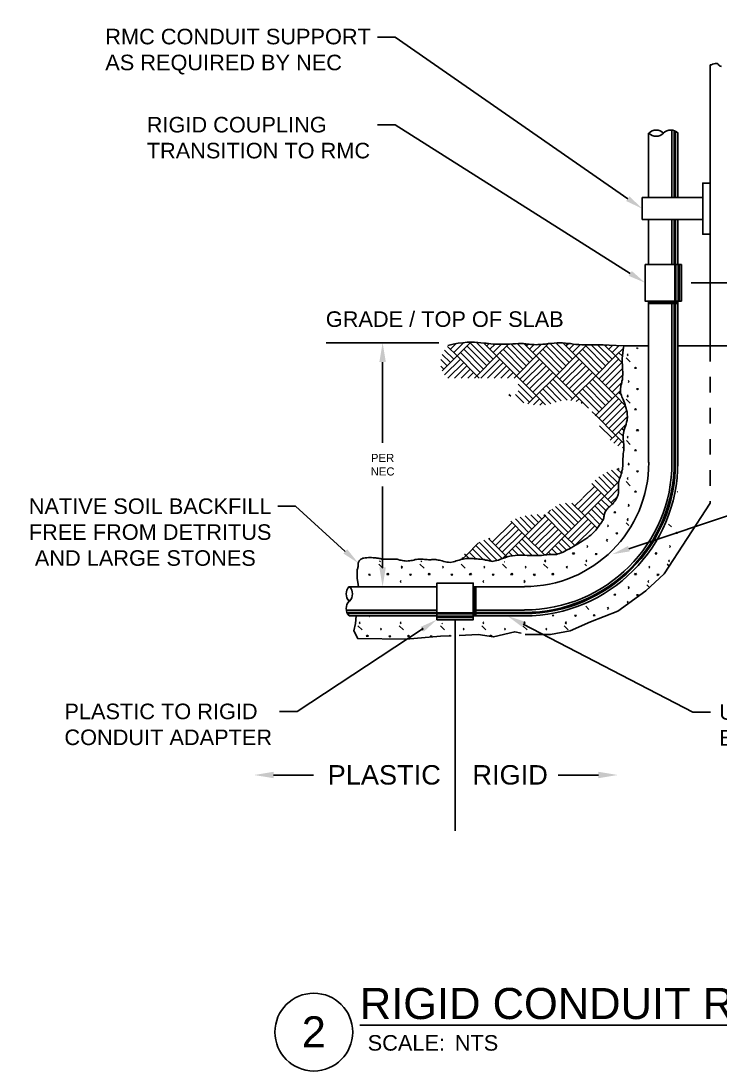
# Model space of a CAD drawing. Header units: feet. Extents: x -17.4 to 71.2, y -40.9 to 37.2.
# Drawn here: x 11.75 to 16.25, y 11.36 to 18.12 of the extents above; entities that cross this region are included whole.
import ezdxf
from ezdxf import colors
from ezdxf.entities.mleader import LeaderData, LeaderLine
from ezdxf.enums import TextEntityAlignment as Align
from ezdxf.math import Vec2, Vec3

# ---------------------------------------------------------------- set-up
doc = ezdxf.new("R2010")
doc.units = ezdxf.units.FT
doc.header["$MEASUREMENT"] = 0
doc.linetypes.add('HIDDEN2', pattern=[0.08, 0.035, -0.045])
doc.layers.add('G-ANNO-TEXT', color=1, linetype='Continuous')
doc.layers.add('G-ANNO-TEXT @ 1', color=1, linetype='Continuous')
doc.styles.add('NEI-A', font='arial.ttf')
doc.styles.get("Standard").update_dxf_attribs({"font": 'arial.ttf'})
doc.dimstyles.new('NEI-A', dxfattribs={"dimtxt": 0.1, "dimasz": 0.125, "dimexe": 0.0625, "dimexo": 0.0625, "dimgap": 0.0625, "dimtad": 0, "dimtih": 1, "dimtoh": 1, "dimdec": 4, "dimzin": 3, "dimdsep": 46, "dimlunit": 4, "dimtxsty": 'NEI-A', "dimcen": 0, "dimadec": 0, "dimazin": 0, "dimtfac": 0.75, "dimtdec": 4, "dimtofl": 0, "dimtmove": 0, "dimatfit": 3, "dimfxl": 1, "dimfrac": 1, "dimtolj": 1, "dimtzin": 0, "dimarcsym": 0})

# ---------------------------------------------------------------- blocks, each defined once
blk = doc.blocks.new('*D6')
at = {"color": 0, "lineweight": -2, "transparency": 16777216}
for p, q in [((14.0766, 15.9216), (14.0766, 15.4024)), ((14.0766, 14.6016), (14.0766, 15.1208))]:
    blk.add_line(p, q, dxfattribs=at)
at = {"color": 0, "transparency": 16777216}
for points in [[(14.0557, 15.9216), (14.0974, 15.9216), (14.0766, 16.0466)], [(14.0557, 14.6016), (14.0974, 14.6016), (14.0766, 14.4766)]]:
    blk.add_solid(points, dxfattribs=at)
at = {"layer": 'Defpoints', "color": 0, "transparency": 16777216}
for p in [(14.0766, 16.0466), (14.0766, 14.4766), (14.0766, 14.4766)]:
    blk.add_point(p, dxfattribs=at)
at = {"color": 0, "transparency": 16777216, "insert": (14.0766, 15.2616), "char_height": 0.1, "attachment_point": 5, "style": 'NEI-A'}
blk.add_mtext('\\A1;{\\H0.52083x;PER \\PNEC}', dxfattribs=at)
blk = doc.blocks.new('*D7')
at = {"color": 0, "lineweight": -2, "transparency": 16777216}
for p, q in [((17.179, 16.5566), (17.179, 16.6816)), ((16.0603, 16.4316), (17.2415, 16.4316)), ((17.179, 15.9154), (17.179, 15.7904))]:
    blk.add_line(p, q, dxfattribs=at)
at = {"color": 0, "transparency": 16777216}
for points in [[(17.1582, 16.5566), (17.1999, 16.5566), (17.179, 16.4316)], [(17.1582, 15.9154), (17.1999, 15.9154), (17.179, 16.0404)]]:
    blk.add_solid(points, dxfattribs=at)
at = {"layer": 'Defpoints', "color": 0, "transparency": 16777216}
for p in [(15.9978, 16.4316), (17.179, 16.0404), (17.179, 16.0404)]:
    blk.add_point(p, dxfattribs=at)
at = {"color": 0, "transparency": 16777216, "insert": (17.179, 16.236), "char_height": 0.1, "attachment_point": 5, "style": 'NEI-A'}
blk.add_mtext('\\A1;{\\H0.52083x;MIN. 6"\\PMAX. 12"}', dxfattribs=at)
blk = doc.blocks.new('DETAIL_TITLE')
blk.add_circle((0.5923, -0.5126), 0.25)
at = {"style": 'NEI-A'}
blk.add_attdef('DETAIL_TITLE_001', (0.9099, -0.4851), '', height=0.2, dxfattribs=at)
at = {"style": 'NEI-A', "flags": 8}
blk.add_attdef('#', text='', height=0.2, dxfattribs=at).set_placement((0.5922, -0.5109), align=Align.MIDDLE_CENTER)
at = {"style": 'NEI-A'}
for tag, p in [('SCALE:', (0.9386, -0.7379)), ('1"_=_', (1.5474, -0.7379))]:
    blk.add_attdef(tag, text='', height=0.1, dxfattribs=at).set_placement(p, align=Align.BOTTOM_LEFT)

msp = doc.modelspace()

# ---------------------------------------------------------------- linework, layer by layer
at = {"color": 1}
for p, q in [((15.97403, 16.02537), (16.18153, 16.02537)), ((16.85841, 16.02662), (16.18153, 16.02662)), ((14.54215, 14.26537), (14.54215, 12.90772))]:
    msp.add_line(p, q, dxfattribs=at)
for points in [[(16.25528, 17.82162), (16.24778, 17.82412), (16.24278, 17.82787), (16.23778, 17.83162), (16.23278, 17.83662), (16.22653, 17.84162), (16.21903, 17.84287), (16.21403, 17.84162), (16.20653, 17.83912), (16.19778, 17.83662), (16.19028, 17.83287), (16.18153, 17.83287)], [(16.18153, 17.83412), (16.18153, 16.02662)], [(15.78653, 16.97912), (15.78653, 17.39287)], [(15.93653, 16.97912), (15.93653, 17.41162)], [(15.95153, 16.97912), (15.95153, 17.40787)], [(15.95903, 16.97912), (15.95903, 17.40412)], [(15.97403, 16.97912), (15.97403, 17.39287)], [(16.18153, 16.74412), (16.13403, 16.74412), (16.13403, 17.07287), (16.18153, 17.07287)], [(15.74528, 16.97912), (16.13403, 16.97912)], [(15.74528, 16.83787), (15.74528, 16.97912)], [(16.13403, 16.83787), (15.74528, 16.83787)], [(15.78653, 16.83787), (15.78653, 16.54912)], [(15.93653, 16.83787), (15.93653, 16.54912)], [(15.95153, 16.83787), (15.95153, 16.54912)], [(15.95903, 16.83787), (15.95903, 16.54912)], [(15.97403, 16.83787), (15.97403, 16.54912)], [(15.76403, 16.54912), (15.99778, 16.54912), (15.99778, 16.31412), (15.76403, 16.31412), (15.76403, 16.54912)], [(15.95403, 16.54912), (15.95403, 16.31412)], [(15.96153, 16.54912), (15.96153, 16.31412)], [(15.97653, 16.54912), (15.97653, 16.31412)], [(15.98403, 16.54912), (15.98403, 16.31412)], [(15.78653, 15.27662), (15.78653, 16.31412)], [(15.78653, 16.30287), (15.97403, 16.30287)], [(15.78653, 16.29787), (15.97403, 16.29787)], [(15.93653, 15.27662), (15.93653, 16.29787)], [(15.95153, 15.27662), (15.95153, 16.29787)], [(15.95903, 15.27662), (15.95903, 16.29787)], [(15.97403, 15.27662), (15.97403, 16.31412)], [(14.43903, 16.04662), (13.7141, 16.04662)], [(14.11403, 14.65537), (14.17028, 14.65412), (14.17778, 14.65162), (14.18653, 14.64911), (14.19528, 14.64786), (14.20403, 14.64537), (14.21403, 14.64287), (14.22278, 14.64287), (14.23153, 14.64162), (14.24153, 14.64287), (14.25028, 14.64287), (14.25903, 14.64537), (14.26778, 14.64662), (14.27653, 14.64911), (14.28528, 14.65162), (14.29403, 14.65287), (14.30278, 14.65412), (14.33778, 14.65412), (14.34653, 14.65287), (14.35528, 14.65162), (14.36403, 14.65162), (14.37153, 14.65037), (14.38653, 14.65037), (14.39403, 14.65162), (14.41778, 14.65162), (14.42528, 14.65037), (14.43403, 14.64911), (14.44278, 14.64786), (14.45153, 14.64537), (14.46028, 14.64287), (14.47028, 14.64037), (14.48028, 14.63786), (14.49028, 14.63537), (14.50028, 14.63537), (14.51028, 14.63412), (14.53028, 14.63662), (14.54028, 14.63911), (14.55028, 14.64287), (14.55903, 14.64537), (14.56903, 14.64911), (14.58653, 14.65412), (14.59528, 14.65537), (14.61278, 14.65787), (14.65653, 14.65787), (14.66528, 14.65662), (14.68403, 14.65662), (14.69403, 14.65537), (14.70403, 14.65537), (14.72153, 14.65287), (14.73028, 14.65162), (14.73903, 14.64911), (14.74778, 14.64786), (14.75528, 14.64537), (14.76278, 14.64287), (14.77153, 14.64162), (14.78028, 14.64037), (14.78903, 14.64162), (14.79903, 14.64287), (14.81028, 14.64537), (14.82153, 14.64911), (14.83403, 14.65412), (14.84778, 14.65911), (14.86278, 14.66412), (14.87778, 14.66911), (14.89403, 14.67287), (14.91153, 14.67662), (14.92903, 14.67911), (14.94778, 14.68036), (14.98653, 14.68036), (15.00528, 14.67911), (15.02403, 14.67911), (15.04153, 14.67787), (15.07278, 14.67787), (15.08653, 14.67911), (15.09903, 14.67911), (15.11153, 14.68036), (15.12153, 14.68287), (15.13153, 14.68287), (15.14903, 14.68537), (15.16403, 14.68537), (15.17028, 14.68412), (15.17778, 14.68412), (15.18528, 14.68537), (15.19403, 14.68537), (15.20278, 14.68787), (15.21278, 14.69036), (15.22403, 14.69537), (15.23653, 14.70036), (15.24903, 14.70662), (15.26403, 14.71412), (15.27778, 14.72161), (15.29278, 14.73037), (15.30653, 14.73787), (15.32028, 14.74662), (15.33528, 14.75537), (15.34778, 14.76286), (15.36028, 14.77037), (15.37278, 14.77787), (15.38403, 14.78536), (15.39528, 14.79411), (15.40528, 14.80162), (15.41528, 14.80912), (15.42403, 14.81787), (15.43153, 14.82536), (15.43903, 14.83287), (15.44653, 14.84162), (15.45278, 14.84912), (15.45778, 14.85661), (15.46403, 14.86412), (15.46903, 14.87037), (15.47403, 14.87662), (15.47778, 14.88162), (15.48153, 14.88786), (15.48528, 14.89287), (15.48903, 14.89786), (15.49153, 14.90287), (15.49403, 14.90787), (15.49653, 14.91412), (15.49778, 14.92036), (15.49903, 14.92662), (15.50028, 14.93287), (15.50153, 14.93912), (15.50403, 14.94662), (15.50528, 14.95287), (15.50778, 14.95912), (15.51153, 14.96537), (15.51528, 14.97161), (15.52028, 14.97662), (15.52528, 14.98286), (15.53153, 14.98787), (15.53778, 14.99412), (15.54403, 15.00037), (15.55028, 15.00662), (15.55778, 15.01286), (15.56403, 15.02037), (15.56903, 15.02787), (15.57528, 15.03662), (15.58028, 15.04411), (15.58403, 15.05287), (15.59153, 15.07037), (15.59278, 15.07787), (15.59403, 15.08661), (15.59403, 15.11037), (15.59278, 15.11786), (15.59278, 15.13412), (15.59403, 15.14287), (15.59528, 15.15287), (15.59778, 15.16162), (15.60028, 15.17162), (15.60778, 15.19161), (15.61028, 15.20161), (15.61403, 15.21161), (15.61528, 15.22161), (15.61778, 15.23161), (15.61903, 15.24161), (15.62028, 15.25162), (15.62028, 15.28162), (15.62153, 15.29162), (15.62153, 15.30162), (15.62278, 15.31162), (15.62278, 15.32287), (15.62403, 15.33287), (15.62528, 15.34412), (15.62653, 15.35412), (15.62653, 15.36537), (15.62778, 15.37537), (15.62778, 15.38537), (15.62653, 15.39537), (15.62528, 15.40537), (15.62528, 15.41537), (15.62403, 15.42412), (15.62278, 15.43412), (15.62278, 15.44412), (15.62403, 15.45412), (15.62528, 15.46537), (15.62653, 15.47537), (15.63028, 15.48662), (15.63403, 15.49912), (15.63778, 15.51037), (15.64153, 15.52286), (15.64528, 15.53537), (15.64778, 15.54787), (15.65028, 15.57287), (15.64903, 15.58536), (15.64778, 15.59912), (15.64528, 15.61162), (15.64278, 15.62412), (15.63903, 15.63662), (15.63528, 15.64786), (15.63153, 15.65911), (15.62653, 15.67036), (15.62278, 15.68036), (15.61903, 15.69036), (15.61528, 15.69912), (15.61153, 15.70787), (15.60903, 15.71662), (15.60653, 15.72662), (15.60528, 15.73537), (15.60528, 15.74412), (15.60653, 15.75286), (15.60778, 15.76162), (15.60903, 15.77037), (15.61153, 15.78037), (15.61403, 15.78912), (15.61528, 15.79912), (15.61778, 15.80912), (15.61903, 15.81912), (15.61903, 15.82912), (15.62028, 15.83912), (15.62028, 15.86037), (15.61903, 15.87037), (15.61903, 15.88162), (15.61778, 15.89287), (15.61778, 15.90537), (15.61653, 15.91787), (15.61653, 15.94537), (15.61778, 15.96161), (15.62028, 15.98037), (15.62278, 16.00162), (15.62778, 16.02537)], [(14.55528, 15.96161), (14.49403, 16.02286)], [(15.62778, 16.02537), (15.57778, 16.02912), (15.53278, 16.03162), (15.49403, 16.03287), (15.35778, 16.03287), (15.33778, 16.03411), (15.31903, 16.03537), (15.30153, 16.03787), (15.28528, 16.04037), (15.26778, 16.04162), (15.25153, 16.04411), (15.23403, 16.04537), (15.19903, 16.04537), (15.18028, 16.04411), (15.16153, 16.04162), (15.14153, 16.04037), (15.12403, 16.03787), (15.10653, 16.03662), (15.09028, 16.03411), (15.07528, 16.03411), (15.06278, 16.03287), (15.05028, 16.03411), (15.04028, 16.03411), (15.03028, 16.03537), (15.01903, 16.03662), (15.00903, 16.03787), (14.99653, 16.03912), (14.98278, 16.04037), (14.95028, 16.04037), (14.93153, 16.03912), (14.91278, 16.03912), (14.89278, 16.03787), (14.87278, 16.03662), (14.80278, 16.03662), (14.78778, 16.03787), (14.77278, 16.03912), (14.75778, 16.04037), (14.74278, 16.04287), (14.72653, 16.04411), (14.70903, 16.04662), (14.68903, 16.04787), (14.66778, 16.04912), (14.62028, 16.04912), (14.59278, 16.04662), (14.56278, 16.04287), (14.53028, 16.03662), (14.49528, 16.02787)], [(14.51278, 16.00412), (14.54903, 16.04037)], [(14.53403, 15.98287), (14.59903, 16.04787)], [(14.55528, 15.96161), (14.64278, 16.04912)], [(14.72528, 15.87662), (14.59778, 16.00412)], [(14.74653, 15.89786), (14.61903, 16.02537)], [(14.76653, 15.91911), (14.64028, 16.04662)], [(14.78778, 15.94036), (14.68028, 16.04787)], [(14.80903, 15.96161), (14.72653, 16.04411)], [(14.74653, 16.02537), (14.76153, 16.04037)], [(14.76653, 16.00412), (14.80028, 16.03662)], [(14.78778, 15.98287), (14.84153, 16.03662)], [(14.80903, 15.96161), (14.88528, 16.03787)], [(14.97903, 15.87662), (14.85153, 16.00412)], [(15.00028, 15.89786), (14.87278, 16.02537)], [(15.02153, 15.91911), (14.90278, 16.03787)], [(15.04278, 15.94036), (14.94403, 16.03912)], [(15.06403, 15.96161), (14.98528, 16.04037)], [(15.00028, 16.02537), (15.01278, 16.03787)], [(15.02153, 16.00412), (15.05153, 16.03411)], [(15.04278, 15.98287), (15.09528, 16.03537)], [(15.06403, 15.96161), (15.14278, 16.04037)], [(15.23403, 15.87662), (15.10653, 16.00412)], [(15.25528, 15.89786), (15.12778, 16.02537)], [(15.27653, 15.91911), (15.15403, 16.04162)], [(15.29778, 15.94036), (15.19278, 16.04411)], [(15.31903, 15.96161), (15.23528, 16.04537)], [(15.25528, 16.02537), (15.27153, 16.04162)], [(15.27653, 16.00412), (15.30903, 16.03662)], [(15.29778, 15.98287), (15.34778, 16.03411)], [(15.31903, 15.96161), (15.38903, 16.03287)], [(15.48778, 15.87662), (15.36153, 16.00412)], [(15.50903, 15.89786), (15.38278, 16.02537)], [(15.53028, 15.91911), (15.41778, 16.03287)], [(15.55153, 15.94036), (15.45903, 16.03287)], [(15.57278, 15.96161), (15.50278, 16.03162)], [(15.50903, 16.02537), (15.51528, 16.03162)], [(15.53028, 16.00412), (15.55653, 16.03037)], [(15.55153, 15.98287), (15.59653, 16.02787)], [(15.57278, 15.96161), (15.62653, 16.01412)], [(15.62278, 15.99662), (15.61528, 16.00412)], [(15.62778, 16.02537), (15.78653, 16.02537)], [(15.71528, 16.00912), (15.70903, 16.01412)], [(15.71528, 16.00912), (15.72028, 16.01412)], [(14.49153, 15.89786), (14.45153, 15.93787)], [(14.51278, 15.91911), (14.46028, 15.97161)], [(14.46028, 15.86661), (14.55528, 15.96161)], [(14.53403, 15.94036), (14.47403, 15.99912)], [(14.47528, 15.83912), (14.57653, 15.94036)], [(14.68278, 15.83412), (14.55528, 15.96161)], [(14.70403, 15.85537), (14.57653, 15.98287)], [(14.68278, 15.83412), (14.80903, 15.96161)], [(14.70903, 15.81912), (14.83028, 15.94036)], [(14.93653, 15.83412), (14.80903, 15.96161)], [(14.95778, 15.85537), (14.83028, 15.98287)], [(14.93653, 15.83412), (15.06403, 15.96161)], [(14.95778, 15.81287), (15.08528, 15.94036)], [(15.19153, 15.83412), (15.06403, 15.96161)], [(15.21278, 15.85537), (15.08528, 15.98287)], [(15.19153, 15.83412), (15.31903, 15.96161)], [(15.21278, 15.81287), (15.34028, 15.94036)], [(15.44653, 15.83412), (15.31903, 15.96161)], [(15.46653, 15.85537), (15.34028, 15.98287)], [(15.44653, 15.83412), (15.57278, 15.96161)], [(15.46653, 15.81287), (15.59403, 15.94036)], [(15.61653, 15.91787), (15.57278, 15.96161)], [(15.61778, 15.95912), (15.59403, 15.98287)], [(15.64153, 15.94912), (15.66903, 15.92287)], [(15.64903, 15.96912), (15.65528, 15.97537)], [(15.65528, 15.96161), (15.64903, 15.96912)], [(14.47028, 15.87662), (14.45153, 15.89537)], [(14.49653, 15.81912), (14.59778, 15.91911)], [(14.53903, 15.81912), (14.61903, 15.89786)], [(14.58153, 15.81912), (14.64028, 15.87662)], [(14.75153, 15.81912), (14.85153, 15.91911)], [(14.79403, 15.81912), (14.87278, 15.89786)], [(14.83653, 15.81912), (14.89403, 15.87662)], [(14.97903, 15.79162), (15.10653, 15.91911)], [(15.00028, 15.77037), (15.12778, 15.89786)], [(15.02153, 15.74912), (15.14903, 15.87662)], [(15.23403, 15.79162), (15.36153, 15.91911)], [(15.25528, 15.77037), (15.38278, 15.89786)], [(15.27653, 15.74912), (15.40403, 15.87662)], [(15.48778, 15.79162), (15.61528, 15.91911)], [(15.50903, 15.77037), (15.61903, 15.88037)], [(15.69528, 15.88287), (15.70153, 15.88912)], [(15.70778, 15.88287), (15.69528, 15.88287)], [(15.70778, 15.88287), (15.70153, 15.88912)], [(14.62403, 15.81912), (14.66153, 15.85537)], [(14.66653, 15.81912), (14.68278, 15.83412)], [(14.69778, 15.81912), (14.68278, 15.83412)], [(14.87903, 15.81912), (14.91528, 15.85537)], [(14.92153, 15.81912), (14.93653, 15.83412)], [(15.06403, 15.70662), (14.93653, 15.83412)], [(15.04278, 15.72787), (15.17028, 15.85537)], [(15.06403, 15.70662), (15.19153, 15.83412)], [(15.29778, 15.68537), (15.17028, 15.81287)], [(15.31903, 15.70662), (15.19153, 15.83412)], [(15.29778, 15.72787), (15.42528, 15.85537)], [(15.31903, 15.70662), (15.44653, 15.83412)], [(15.55153, 15.68537), (15.42528, 15.81287)], [(15.57278, 15.70662), (15.44653, 15.83412)], [(15.53028, 15.74912), (15.62028, 15.83912)], [(15.66153, 15.79662), (15.65528, 15.80287)], [(15.04278, 15.68537), (14.94903, 15.77912)], [(15.02153, 15.66412), (14.94903, 15.73662)], [(15.19153, 15.66412), (15.10653, 15.74912)], [(15.22528, 15.67287), (15.12778, 15.77037)], [(15.26403, 15.67662), (15.14903, 15.79162)], [(15.48778, 15.62162), (15.36153, 15.74912)], [(15.50903, 15.64287), (15.38278, 15.77037)], [(15.53028, 15.66412), (15.40403, 15.79162)], [(15.55153, 15.72787), (15.61403, 15.79037)], [(15.57278, 15.70662), (15.60528, 15.73912)], [(15.65528, 15.79037), (15.66153, 15.79662)], [(15.71528, 15.74286), (15.70778, 15.75037)], [(15.72153, 15.75037), (15.70778, 15.75037)], [(15.71528, 15.74286), (15.72153, 15.75037)], [(14.90028, 15.70161), (14.88778, 15.71287)], [(14.98403, 15.66037), (14.93028, 15.71287)], [(15.01028, 15.65287), (15.06403, 15.70662)], [(15.04653, 15.64662), (15.08528, 15.68537)], [(15.12403, 15.64786), (15.06403, 15.70662)], [(15.15903, 15.65412), (15.08528, 15.72787)], [(15.28653, 15.67537), (15.31903, 15.70662)], [(15.40028, 15.62537), (15.31903, 15.70662)], [(15.32153, 15.66787), (15.34028, 15.68537)], [(15.46653, 15.60162), (15.34028, 15.72787)], [(15.44653, 15.58037), (15.57278, 15.70662)], [(15.46653, 15.55912), (15.59403, 15.68537)], [(15.63653, 15.64287), (15.57278, 15.70662)], [(15.61028, 15.71287), (15.59403, 15.72787)], [(15.64153, 15.68412), (15.66903, 15.65787)], [(15.64903, 15.70412), (15.65528, 15.71036)], [(15.65528, 15.69662), (15.64903, 15.70412)], [(15.08653, 15.64412), (15.10653, 15.66412)], [(15.35278, 15.65662), (15.36153, 15.66412)], [(15.38028, 15.64037), (15.38278, 15.64287)], [(15.44653, 15.58037), (15.42278, 15.60287)], [(15.42403, 15.60037), (15.42528, 15.60162)], [(15.48778, 15.53787), (15.61528, 15.66412)], [(15.50903, 15.51662), (15.63653, 15.64287)], [(15.53028, 15.49537), (15.64653, 15.61037)], [(15.69528, 15.61786), (15.70153, 15.62412)], [(15.70778, 15.61786), (15.69528, 15.61786)], [(15.70778, 15.61786), (15.70153, 15.62412)], [(15.44278, 15.57661), (15.44653, 15.58037)], [(15.57278, 15.45287), (15.44653, 15.58037)], [(15.55153, 15.47412), (15.65028, 15.57162)], [(15.55153, 15.43162), (15.47153, 15.51162)], [(15.57278, 15.45287), (15.64028, 15.52037)], [(15.62278, 15.44537), (15.59403, 15.47412)], [(15.62903, 15.48161), (15.61528, 15.49537)], [(15.63903, 15.51411), (15.63653, 15.51662)], [(15.71528, 15.47787), (15.70778, 15.48537)], [(15.72153, 15.48537), (15.70778, 15.48537)], [(15.71528, 15.47787), (15.72153, 15.48537)], [(15.53903, 15.41911), (15.57278, 15.45287)], [(15.56278, 15.40037), (15.59403, 15.43162)], [(15.62653, 15.39911), (15.57278, 15.45287)], [(15.58903, 15.38412), (15.61528, 15.41037)], [(15.64403, 15.41662), (15.66903, 15.39162)], [(15.64903, 15.43912), (15.65528, 15.44537)], [(15.65528, 15.43162), (15.64903, 15.43912)], [(15.61778, 15.37037), (15.62778, 15.37912)], [(15.69528, 15.35287), (15.70153, 15.35912)], [(15.70778, 15.35287), (15.69528, 15.35287)], [(15.70778, 15.35287), (15.70153, 15.35912)], [(15.66153, 15.26662), (15.65528, 15.27286)], [(15.65528, 15.25912), (15.66153, 15.26662)], [(15.56653, 15.12412), (15.49153, 15.19912)], [(15.58778, 15.14537), (15.51903, 15.21412)], [(15.60153, 15.17412), (15.54903, 15.22662)], [(15.61153, 15.20662), (15.58278, 15.23537)], [(15.58778, 15.23037), (15.59653, 15.23787)], [(15.60903, 15.20912), (15.61403, 15.21412)], [(15.71528, 15.21287), (15.70778, 15.22037)], [(15.72153, 15.22037), (15.70778, 15.22037)], [(15.71528, 15.21287), (15.72153, 15.22037)], [(15.50278, 15.06037), (15.42153, 15.14162)], [(15.52403, 15.08162), (15.44278, 15.16287)], [(15.54528, 15.10287), (15.46653, 15.18287)], [(15.50278, 15.06037), (15.59528, 15.15287)], [(15.64153, 15.15287), (15.66903, 15.12662)], [(15.64903, 15.17287), (15.65528, 15.18036)], [(15.65528, 15.16662), (15.64903, 15.17287)], [(15.33403, 14.97537), (15.46028, 15.10287)], [(15.35528, 14.95412), (15.48153, 15.08162)], [(15.36403, 15.04787), (15.44028, 15.12412)], [(15.37653, 14.93287), (15.50278, 15.06037)], [(15.55403, 15.00912), (15.50278, 15.06037)], [(15.52403, 15.03912), (15.59403, 15.10912)], [(15.54528, 15.01787), (15.58778, 15.05912)], [(15.69528, 15.08661), (15.70153, 15.09412)], [(15.70778, 15.08661), (15.69528, 15.08661)], [(15.70778, 15.08661), (15.70153, 15.09412)], [(15.97278, 15.08661), (15.97028, 15.09037)], [(15.97278, 15.08661), (15.97028, 15.08661)], [(14.99278, 14.17036), (14.99903, 14.16911), (15.15528, 14.16911), (15.28153, 14.19287), (15.41403, 14.25162), (15.58903, 14.32037), (15.76903, 14.45161), (15.88653, 14.55912), (16.18153, 15.01357)], [(15.31278, 14.86912), (15.18778, 14.99412)], [(15.33403, 14.89037), (15.21403, 15.00912)], [(15.35528, 14.91162), (15.25153, 15.01537)], [(15.37653, 14.93287), (15.29403, 15.01537)], [(15.31278, 14.99662), (15.36153, 15.04536)], [(15.50153, 14.93537), (15.44028, 14.99662)], [(15.51153, 14.96662), (15.46028, 15.01787)], [(15.53278, 14.98912), (15.48153, 15.03912)], [(15.66153, 15.00162), (15.65528, 15.00787)], [(15.65528, 14.99412), (15.66153, 15.00162)], [(15.03653, 14.84786), (14.96153, 14.92412)], [(15.05778, 14.86912), (14.99403, 14.93287)], [(14.99403, 14.80536), (15.12153, 14.93287)], [(15.07903, 14.89037), (15.03028, 14.93912)], [(15.10028, 14.91162), (15.07028, 14.94161)], [(15.12153, 14.93287), (15.11403, 14.94036)], [(15.12153, 14.93287), (15.12653, 14.93787)], [(15.24903, 14.80536), (15.12153, 14.93287)], [(15.13903, 14.95036), (15.15653, 14.96912)], [(15.27028, 14.82661), (15.14278, 14.95412)], [(15.29153, 14.84786), (15.16403, 14.97537)], [(15.24903, 14.80536), (15.37653, 14.93287)], [(15.45528, 14.85287), (15.37653, 14.93287)], [(15.47403, 14.87786), (15.39778, 14.95412)], [(15.49153, 14.90287), (15.41903, 14.97537)], [(15.56278, 14.95412), (15.56903, 14.96161)], [(15.57528, 14.95412), (15.56278, 14.95412)], [(15.57528, 14.95412), (15.56903, 14.96161)], [(14.78153, 14.76286), (14.90903, 14.89037)], [(14.80278, 14.74161), (14.93028, 14.86912)], [(14.99403, 14.80536), (14.90153, 14.89911)], [(15.01528, 14.82661), (14.93028, 14.91287)], [(15.01528, 14.78411), (15.14278, 14.91162)], [(15.03653, 14.76286), (15.16403, 14.89037)], [(15.05778, 14.74161), (15.18528, 14.86912)], [(15.27028, 14.78411), (15.39778, 14.91162)], [(15.29153, 14.76286), (15.41903, 14.89037)], [(15.31278, 14.74161), (15.44028, 14.86912)], [(15.52903, 14.86786), (15.52278, 14.87537)], [(15.52278, 14.86162), (15.52903, 14.86786)], [(15.65903, 14.87162), (15.64153, 14.88786)], [(15.64903, 14.90787), (15.65528, 14.91537)], [(15.65528, 14.90162), (15.64903, 14.90787)], [(15.91528, 14.87911), (15.93403, 14.86162)], [(14.86653, 14.67911), (14.75778, 14.78787)], [(14.76028, 14.78411), (14.76653, 14.79037)], [(14.82403, 14.72037), (14.95153, 14.84786)], [(14.84528, 14.70036), (14.97278, 14.82661)], [(14.86653, 14.67911), (14.99403, 14.80536)], [(15.11778, 14.68162), (14.99403, 14.80536)], [(15.07903, 14.72037), (15.20653, 14.84786)], [(15.10028, 14.70036), (15.22778, 14.82661)], [(15.12528, 14.68287), (15.24903, 14.80536)], [(15.31278, 14.74161), (15.24903, 14.80536)], [(15.58278, 14.81536), (15.57528, 14.82162)], [(15.58903, 14.82162), (15.57528, 14.82162)], [(15.58278, 14.81536), (15.58903, 14.82162)], [(15.96028, 14.82162), (15.96653, 14.82912)], [(15.97278, 14.82162), (15.96028, 14.82162)], [(15.97278, 14.82162), (15.96653, 14.82912)], [(14.61278, 14.67911), (14.69403, 14.76037)], [(14.72278, 14.65287), (14.65528, 14.72037)], [(14.77653, 14.64162), (14.67653, 14.74161)], [(14.81403, 14.64662), (14.69778, 14.76286)], [(14.84528, 14.65787), (14.72653, 14.77662)], [(14.95028, 14.68036), (14.90903, 14.72037)], [(14.99278, 14.67911), (14.93028, 14.74161)], [(15.03778, 14.67787), (14.95153, 14.76286)], [(15.07903, 14.67787), (14.97278, 14.78411)], [(15.19778, 14.68662), (15.16403, 14.72037)], [(15.23028, 14.69787), (15.18528, 14.74161)], [(15.25778, 14.71161), (15.20653, 14.76286)], [(15.28528, 14.72662), (15.22778, 14.78411)], [(15.39653, 14.73537), (15.39028, 14.74286)], [(15.39028, 14.72912), (15.39653, 14.73537)], [(15.51653, 14.77537), (15.52278, 14.78287)], [(15.52278, 14.76912), (15.51653, 14.77537)], [(15.92653, 14.73537), (15.92028, 14.74286)], [(15.92028, 14.72912), (15.92653, 14.73537)], [(13.92153, 14.47662), (13.91653, 14.50662), (13.91403, 14.53037), (13.91278, 14.54912), (13.91278, 14.57536), (13.91403, 14.58536), (13.91528, 14.59162), (13.91653, 14.59661), (13.91778, 14.60162), (13.91903, 14.60661), (13.91903, 14.62162), (13.92028, 14.62537), (13.92028, 14.62911), (13.92153, 14.63412), (13.92278, 14.63786), (13.92528, 14.64162), (13.92903, 14.64662), (13.93153, 14.65037), (13.93653, 14.65412), (13.94278, 14.65662), (13.94903, 14.66036), (13.95653, 14.66162), (13.96528, 14.66287), (13.97528, 14.66412), (13.98528, 14.66537), (14.00528, 14.66537), (14.01528, 14.66412), (14.02528, 14.66412), (14.03278, 14.66287), (14.04028, 14.66162), (14.04778, 14.66036), (14.05403, 14.65911), (14.06028, 14.65787), (14.06653, 14.65662), (14.07153, 14.65537), (14.07778, 14.65537), (14.08278, 14.65412), (14.09903, 14.65412), (14.10403, 14.65537), (14.11403, 14.65537)], [(14.59153, 14.65787), (14.58528, 14.66287)], [(14.58778, 14.65412), (14.61278, 14.67911)], [(14.61278, 14.67911), (14.60403, 14.68662)], [(14.63278, 14.65787), (14.61278, 14.67911)], [(14.67653, 14.65662), (14.63403, 14.70036)], [(14.84778, 14.65911), (14.86653, 14.67911)], [(14.87653, 14.66911), (14.86653, 14.67911)], [(14.91153, 14.67662), (14.88778, 14.70036)], [(15.15778, 14.68537), (15.14278, 14.70036)], [(15.29778, 14.68912), (15.30403, 14.69662)], [(15.31028, 14.68912), (15.29778, 14.68912)], [(15.31028, 14.68912), (15.30403, 14.69662)], [(15.45028, 14.68287), (15.44278, 14.68912)], [(15.45653, 14.68912), (15.44278, 14.68912)], [(15.45028, 14.68287), (15.45653, 14.68912)], [(15.82778, 14.68912), (15.83403, 14.69662)], [(15.84028, 14.68912), (15.82778, 14.68912)], [(15.84028, 14.68912), (15.83403, 14.69662)], [(14.05153, 14.62287), (14.07778, 14.59661)], [(14.05778, 14.64287), (14.05778, 14.64412)], [(14.06403, 14.63662), (14.05778, 14.64287)], [(14.20403, 14.60287), (14.19653, 14.61037)], [(14.19653, 14.59661), (14.20403, 14.60287)], [(14.31653, 14.62287), (14.34278, 14.59661)], [(14.32278, 14.64287), (14.32278, 14.64412)], [(14.32903, 14.63662), (14.32278, 14.64287)], [(14.46903, 14.60287), (14.46153, 14.61037)], [(14.46153, 14.59661), (14.46903, 14.60287)], [(14.58153, 14.62287), (14.60778, 14.59661)], [(14.73403, 14.60287), (14.72653, 14.61037)], [(14.72653, 14.59661), (14.73403, 14.60287)], [(14.84653, 14.62287), (14.87278, 14.59661)], [(14.86028, 14.63662), (14.85903, 14.63786)], [(14.99903, 14.60287), (14.99278, 14.61037)], [(14.99278, 14.59661), (14.99903, 14.60287)], [(15.11153, 14.62287), (15.13778, 14.59661)], [(15.11778, 14.64287), (15.12528, 14.64911)], [(15.12528, 14.63662), (15.11778, 14.64287)], [(15.26403, 14.60287), (15.25778, 14.61037)], [(15.25778, 14.59661), (15.26403, 14.60287)], [(15.38778, 14.61162), (15.37653, 14.62287)], [(15.38278, 14.64287), (15.39028, 14.64911)], [(15.39028, 14.63662), (15.38278, 14.64287)], [(15.79403, 14.60287), (15.78778, 14.61037)], [(15.78778, 14.59661), (15.79403, 14.60287)], [(15.92028, 14.61037), (15.90653, 14.62287)], [(15.91403, 14.64287), (15.92028, 14.64911)], [(15.92028, 14.63662), (15.91403, 14.64287)], [(13.99153, 14.55037), (13.98528, 14.55661)], [(13.99778, 14.55661), (13.98528, 14.55661)], [(13.99153, 14.55037), (13.99778, 14.55661)], [(14.10403, 14.55661), (14.11028, 14.56412)], [(14.11778, 14.55661), (14.10403, 14.55661)], [(14.11778, 14.55661), (14.11028, 14.56412)], [(14.25653, 14.55037), (14.25028, 14.55661)], [(14.26278, 14.55661), (14.25028, 14.55661)], [(14.25653, 14.55037), (14.26278, 14.55661)], [(14.36903, 14.55661), (14.37528, 14.56412)], [(14.38278, 14.55661), (14.36903, 14.55661)], [(14.38278, 14.55661), (14.37528, 14.56412)], [(14.52153, 14.55037), (14.51528, 14.55661)], [(14.52778, 14.55661), (14.51528, 14.55661)], [(14.52153, 14.55037), (14.52778, 14.55661)], [(14.63403, 14.55661), (14.64153, 14.56412)], [(14.64778, 14.55661), (14.63403, 14.55661)], [(14.64778, 14.55661), (14.64153, 14.56412)], [(14.78653, 14.55037), (14.78028, 14.55661)], [(14.79278, 14.55661), (14.78028, 14.55661)], [(14.78653, 14.55037), (14.79278, 14.55661)], [(14.89903, 14.55661), (14.90653, 14.56412)], [(14.91278, 14.55661), (14.89903, 14.55661)], [(14.91278, 14.55661), (14.90653, 14.56412)], [(15.05153, 14.55037), (15.04528, 14.55661)], [(15.05903, 14.55661), (15.04528, 14.55661)], [(15.05153, 14.55037), (15.05903, 14.55661)], [(15.16403, 14.55661), (15.17153, 14.56412)], [(15.17778, 14.55661), (15.16403, 14.55661)], [(15.17778, 14.55661), (15.17153, 14.56412)], [(15.69528, 14.55661), (15.70153, 14.56412)], [(15.70778, 14.55661), (15.69528, 14.55661)], [(15.70778, 14.55661), (15.70153, 14.56412)], [(15.84778, 14.55037), (15.84028, 14.55661)], [(15.85403, 14.55661), (15.84028, 14.55661)], [(15.84778, 14.55037), (15.85403, 14.55661)], [(14.42528, 14.47662), (13.86278, 14.47662)], [(14.19028, 14.51037), (14.19653, 14.51662)], [(14.19653, 14.50411), (14.19028, 14.51037)], [(14.42528, 14.26537), (14.42528, 14.50037), (14.65903, 14.50037), (14.65903, 14.26537), (14.42528, 14.26537)], [(14.65903, 14.47662), (14.98778, 14.47662)], [(14.67028, 14.28912), (14.67028, 14.47662)], [(14.67528, 14.28912), (14.67528, 14.47662)], [(14.72028, 14.51037), (14.72653, 14.51662)], [(14.72653, 14.50411), (14.72028, 14.51037)], [(14.98528, 14.51037), (14.99278, 14.51662)], [(14.99278, 14.50411), (14.98528, 14.51037)], [(15.66153, 14.47037), (15.65528, 14.47787)], [(15.65528, 14.46412), (15.66153, 14.47037)], [(15.79278, 14.47286), (15.77403, 14.49037)], [(15.78153, 14.51037), (15.78778, 14.51662)], [(15.78778, 14.50411), (15.78153, 14.51037)], [(15.56278, 14.42412), (15.56903, 14.43036)], [(15.57528, 14.42412), (15.56278, 14.42412)], [(15.57528, 14.42412), (15.56903, 14.43036)], [(15.64903, 14.37786), (15.65528, 14.38412)], [(15.71528, 14.41787), (15.70778, 14.42412)], [(15.72153, 14.42412), (15.70778, 14.42412)], [(15.71528, 14.41787), (15.72153, 14.42412)], [(13.84403, 14.32661), (14.42528, 14.32661)], [(14.67528, 14.32661), (14.98778, 14.32661)], [(15.38278, 14.35162), (15.40278, 14.33162)], [(15.52903, 14.33786), (15.52278, 14.34537)], [(15.52278, 14.33162), (15.52903, 14.33786)], [(15.65528, 14.37162), (15.64903, 14.37786)], [(13.84778, 14.31162), (14.42528, 14.31162)], [(13.85153, 14.30411), (14.42528, 14.30411)], [(13.86278, 14.28912), (14.42528, 14.28912)], [(13.90653, 14.28912), (13.90153, 14.24161), (13.89278, 14.19287), (13.91653, 14.14412), (14.22903, 14.13911), (14.44778, 14.15911), (14.51653, 14.16162)], [(13.92528, 14.24537), (13.93153, 14.25162)], [(13.99153, 14.28536), (13.99028, 14.28662)], [(13.99153, 14.28536), (13.99278, 14.28662)], [(14.19028, 14.24537), (14.19653, 14.25162)], [(14.66028, 14.31037), (14.42653, 14.31037)], [(14.66028, 14.30287), (14.42653, 14.30287)], [(14.66028, 14.28787), (14.42653, 14.28787)], [(14.66028, 14.28037), (14.42653, 14.28037)], [(14.65903, 14.28912), (14.98778, 14.28912)], [(14.67528, 14.31162), (14.98778, 14.31162)], [(14.67528, 14.30411), (14.98778, 14.30411)], [(14.72028, 14.24537), (14.72653, 14.25162)], [(14.98528, 14.24537), (14.99278, 14.25162)], [(15.17778, 14.29162), (15.16653, 14.29162)], [(15.17778, 14.29162), (15.17528, 14.29411)], [(15.25028, 14.24537), (15.25778, 14.25162)], [(15.31653, 14.28536), (15.31028, 14.29162)], [(15.32403, 14.29162), (15.31028, 14.29162)], [(15.31653, 14.28536), (15.32403, 14.29162)], [(15.43028, 14.29162), (15.43653, 14.29787)], [(15.44278, 14.29162), (15.43028, 14.29162)], [(15.44278, 14.29162), (15.43653, 14.29787)], [(13.91778, 14.22537), (13.94528, 14.19912)], [(13.93153, 14.23912), (13.92528, 14.24537)], [(14.07028, 14.20537), (14.06403, 14.21161)], [(14.06403, 14.19912), (14.07028, 14.20537)], [(14.18403, 14.22537), (14.21028, 14.19912)], [(14.19653, 14.23912), (14.19028, 14.24537)], [(14.33653, 14.20537), (14.32903, 14.21161)], [(14.32903, 14.19912), (14.33653, 14.20537)], [(14.44903, 14.22537), (14.47528, 14.19912)], [(14.46153, 14.23912), (14.45778, 14.24286)], [(14.56778, 14.16412), (14.69153, 14.16911), (14.78903, 14.15412), (14.79028, 14.15412), (14.92653, 14.18787), (14.96653, 14.17787)], [(14.60153, 14.20537), (14.59403, 14.21161)], [(14.59403, 14.19912), (14.60153, 14.20537)], [(14.71403, 14.22537), (14.74028, 14.19912)], [(14.72653, 14.23912), (14.72028, 14.24537)], [(14.86653, 14.20537), (14.86028, 14.21161)], [(14.86028, 14.19912), (14.86653, 14.20537)], [(14.97903, 14.22537), (15.00528, 14.19912)], [(14.99278, 14.23912), (14.98528, 14.24537)], [(15.13153, 14.20537), (15.12528, 14.21161)], [(15.12528, 14.19912), (15.13153, 14.20537)], [(15.24403, 14.22537), (15.27028, 14.19912)], [(15.25778, 14.23912), (15.25028, 14.24537)], [(13.97153, 14.15911), (13.97778, 14.16537)], [(13.98528, 14.15911), (13.97153, 14.15911)], [(13.98528, 14.15911), (13.97778, 14.16537)], [(14.12403, 14.15287), (14.11778, 14.15911)], [(14.13028, 14.15911), (14.11778, 14.15911)], [(14.12403, 14.15287), (14.13028, 14.15911)], [(14.23653, 14.15911), (14.24278, 14.16537)], [(14.25028, 14.15911), (14.23653, 14.15911)], [(14.25028, 14.15911), (14.24278, 14.16537)], [(14.38778, 14.15412), (14.38278, 14.15911)], [(14.39528, 14.15911), (14.38278, 14.15911)], [(14.39028, 14.15412), (14.39528, 14.15911)], [(14.50403, 14.16162), (14.50778, 14.16537)], [(14.51278, 14.16162), (14.50778, 14.16537)], [(14.76653, 14.15911), (14.77403, 14.16537)], [(14.78028, 14.15911), (14.76653, 14.15911)], [(14.78028, 14.15911), (14.77403, 14.16537)]]:
    msp.add_lwpolyline(points, dxfattribs=at)
at = {"color": 1, "linetype": 'HIDDEN2'}
msp.add_lwpolyline([(16.18153, 16.02662), (16.18153, 15.01357)], dxfattribs=at)
at = {"color": 1}
for points in [[(15.88194, 17.39454), (15.85582, 17.42065), (15.81348, 17.42065), (15.78737, 17.39453)], [(15.97569, 17.39454), (15.94957, 17.42065), (15.90723, 17.42065), (15.88112, 17.39453)], [(15.78737, 17.3937), (15.81348, 17.36759), (15.85583, 17.36759), (15.88194, 17.3937)], [(14.98778, 14.28912), (15.53344, 14.29037), (15.97528, 14.7322), (15.97403, 15.27662)], [(14.98778, 14.30411), (15.52516, 14.30536), (15.96028, 14.74049), (15.95903, 15.27662)], [(14.98778, 14.31162), (15.52101, 14.31287), (15.95278, 14.74463), (15.95153, 15.27662)], [(14.9884, 14.47787), (15.42989, 14.47787), (15.78778, 14.83576), (15.78778, 15.27725)], [(14.9884, 14.32787), (15.51273, 14.32787), (15.93778, 14.75291), (15.93653, 15.27662)], [(13.86237, 14.47828), (13.83625, 14.45216), (13.83625, 14.40983), (13.86237, 14.3837)], [(13.86319, 14.3837), (13.88931, 14.40983), (13.88931, 14.45216), (13.86319, 14.47828)], [(13.86237, 14.38453), (13.83625, 14.35841), (13.83625, 14.31608), (13.86237, 14.28995)]]:
    msp.add_open_spline(points, degree=3, dxfattribs=at)

# ---------------------------------------------------------------- block references
at = {"layer": 'G-ANNO-TEXT @ 1'}
ref = msp.add_blockref('DETAIL_TITLE', (13.04224, 12.1258), dxfattribs=at)
ref.add_attrib('#', '2', dxfattribs={"layer": '0', "height": 0.2, "style": 'NEI-A'}).set_placement((13.63444, 11.6149), align=Align.MIDDLE_CENTER)
ref.add_attrib('DETAIL_TITLE_001', '%%URIGID CONDUIT RISER', (13.93017, 11.69712), dxfattribs={"layer": '0', "height": 0.2, "style": 'NEI-A'})
ref.add_attrib('SCALE:', 'SCALE:', dxfattribs={"layer": '0', "height": 0.1, "style": 'NEI-A'}).set_placement((13.98089, 11.59414), align=Align.TOP_LEFT)
ref.add_attrib('1"_=_', 'NTS', dxfattribs={"layer": '0', "height": 0.1, "style": 'NEI-A'}).set_placement((14.54061, 11.59414), align=Align.TOP_LEFT)

# ---------------------------------------------------------------- texts
at = {"layer": 'G-ANNO-TEXT', "insert": (13.71172, 16.19742), "char_height": 0.1, "width": 2.2586398, "attachment_point": 4, "style": 'NEI-A'}
msp.add_mtext('GRADE / TOP OF SLAB', dxfattribs=at)

# ---------------------------------------------------------------- dimensions: what is measured, and where the dimension line sits
at = {"color": 1}
dim = msp.add_linear_dim(base=(17.17903, 16.04037), p1=(15.99778, 16.43162), p2=(17.17903, 16.04037), angle=90, text='{\\H0.52083x;MIN. 6"\\PMAX. 12"}', dimstyle='NEI-A', dxfattribs=at)
dim.commit()
dim.dimension.update_dxf_attribs({"geometry": '*D7', "text_midpoint": (17.17903, 16.236), "dimtype": 160})
dim = msp.add_linear_dim(base=(14.07657, 14.47662), p1=(14.07657, 16.04662), p2=(14.07657, 14.47662), angle=90, text='{\\H0.52083x;PER \\PNEC}', dimstyle='NEI-A', dxfattribs=at)
dim.commit()
dim.dimension.update_dxf_attribs({"geometry": '*D6', "text_midpoint": (14.07657, 15.26162)})

# ---------------------------------------------------------------- leaders
at = {"layer": 'G-ANNO-TEXT'}
ml = msp.add_multileader_mtext('Standard', dxfattribs=at)
ml.set_content('RIGID', color=256)
ml.set_leader_properties(color=256, linetype='ByLayer', lineweight=-1)
ml.build(insert=Vec2(0, 0))
ml.multileader.update_dxf_attribs({"has_dogleg": 0, "dogleg_length": 0.36, "arrow_head_size": 0.125})
ctx = ml.context
ctx.base_point, ctx.char_height, ctx.arrow_head_size, ctx.landing_gap_size, ctx.plane_origin = Vec3(14.56385, 13.26655), 0.125, 0.125, 0.09, Vec3(15.58859, 13.26655)
notes = []
notes.append((ctx, [(0, (1, 1, 0), (15.5659, 13.26655), (-1, 0), 0.36, [(0, [(15.58859, 13.26655)], 0, [])])]))
ctx.mtext.insert, ctx.mtext.width, ctx.mtext.flow_direction = Vec3(14.65385, 13.33012), 0.4770344, 5
for ctx, leaders in notes:
    for number, flags, end, landing, length, lines in leaders:
        leader = LeaderData()
        leader.index, (leader.has_last_leader_line, leader.has_dogleg_vector, leader.attachment_direction) = number, flags
        leader.last_leader_point, leader.dogleg_vector, leader.dogleg_length = Vec3(end), Vec3(landing), length
        for number, points, colour, breaks in lines:
            line = LeaderLine()
            line.index, line.vertices, line.color, line.breaks = number, Vec3.list(points), colors.encode_raw_color(colour), breaks
            leader.lines.append(line)
        ctx.leaders.append(leader)

# ---------------------------------------------------------------- next in the draw order: leaders
ml = msp.add_multileader_mtext('Standard', dxfattribs=at)
ml.set_content('RMC CONDUIT SUPPORT \\PAS REQUIRED BY NEC', color=256, style='NEI-A')
ml.set_leader_properties()
ml.build(insert=Vec2(0, 0))
ml.multileader.update_dxf_attribs({"dogleg_length": 0.1125, "arrow_head_size": 0.1125})
ctx = ml.context
ctx.base_point, ctx.char_height, ctx.arrow_head_size, ctx.landing_gap_size, ctx.plane_origin = Vec3(12.23782, 18.01123), 0.1, 0.1125, 0.05625, Vec3(10.00594, 16.96482)
notes = []
notes.append((ctx, [(1, (1, 1, 0), (14.15647, 18.01123), (-1, 0), 0.1125, [(0, [(15.74528, 16.90849)], 0, [])])]))
ctx.mtext.insert, ctx.mtext.width, ctx.mtext.flow_direction = Vec3(12.29407, 18.06512), 1.7056385, 5
ctx.mtext.has_bg_fill, ctx.mtext.bg_color, ctx.mtext.bg_scale_factor, ctx.mtext.bg_transparency, ctx.mtext.use_window_bg_color = 1, -1073741824, 1.5, 0, 1
ml = msp.add_multileader_mtext('Standard', dxfattribs=at)
ml.set_content('LARGE RADIUS (18")\\P90° RMC CONDUIT \\PELBOW', color=256, style='NEI-A')
ml.set_leader_properties()
ml.build(insert=Vec2(0, 0))
ml.multileader.update_dxf_attribs({"dogleg_length": 0.1125, "arrow_head_size": 0.1125})
ctx = ml.context
ctx.base_point, ctx.char_height, ctx.arrow_head_size, ctx.landing_gap_size, ctx.plane_origin = Vec3(17.24644, 15.21495), 0.1, 0.1125, 0.05625, Vec3(10.879, 14.45089)
notes.append((ctx, [(0, (1, 1, 0), (17.13394, 15.21495), (1, 0), 0.1125, [(0, [(15.55365, 14.68626)], 0, [])])]))
ctx.mtext.insert, ctx.mtext.width, ctx.mtext.flow_direction = Vec3(17.30269, 15.2658), 1.3730327, 5
ctx.mtext.has_bg_fill, ctx.mtext.bg_color, ctx.mtext.bg_scale_factor, ctx.mtext.bg_transparency, ctx.mtext.use_window_bg_color = 1, -1073741824, 1.5, 0, 1
ml = msp.add_multileader_mtext('Standard', dxfattribs=at)
ml.set_content('NATIVE SOIL BACKFILL \\PFREE FROM DETRITUS\\P AND LARGE STONES', color=256, style='NEI-A')
ml.set_leader_properties()
ml.build(insert=Vec2(0, 0))
ml.multileader.update_dxf_attribs({"dogleg_length": 0.1125, "arrow_head_size": 0.1125})
ctx = ml.context
ctx.base_point, ctx.char_height, ctx.arrow_head_size, ctx.landing_gap_size, ctx.plane_origin = Vec3(11.74617, 14.99441), 0.1, 0.1125, 0.05625, Vec3(9.63552, 13.33496)
notes.append((ctx, [(1, (1, 1, 0), (13.51605, 14.99441), (-1, 0), 0.1125, [(0, [(13.92028, 14.62911)], 0, [])])]))
ctx.mtext.insert, ctx.mtext.width, ctx.mtext.flow_direction = Vec3(11.80242, 15.04526), 1.5565252, 5
ctx.mtext.has_bg_fill, ctx.mtext.bg_color, ctx.mtext.bg_scale_factor, ctx.mtext.bg_transparency, ctx.mtext.use_window_bg_color = 1, -1073741824, 1.5, 0, 1
ml = msp.add_multileader_mtext('Standard', dxfattribs=at)
ml.set_content('PLASTIC TO RIGID\\PCONDUIT ADAPTER', color=256, style='NEI-A')
ml.set_leader_properties()
ml.build(insert=Vec2(0, 0))
ml.multileader.update_dxf_attribs({"dogleg_length": 0.1125, "arrow_head_size": 0.1125})
ctx = ml.context
ctx.base_point, ctx.char_height, ctx.arrow_head_size, ctx.landing_gap_size, ctx.plane_origin = Vec3(11.97521, 13.67477), 0.1, 0.1125, 0.05625, Vec3(10.00594, 12.6726)
notes.append((ctx, [(1, (1, 1, 0), (13.52647, 13.67477), (-1, 0), 0.1125, [(0, [(14.42528, 14.26537)], 0, [])])]))
ctx.mtext.insert, ctx.mtext.flow_direction = Vec3(12.03146, 13.72562), 5
ctx.mtext.has_bg_fill, ctx.mtext.bg_color, ctx.mtext.bg_scale_factor, ctx.mtext.bg_transparency, ctx.mtext.use_window_bg_color = 1, -1073741824, 1.5, 0, 1
ml = msp.add_multileader_mtext('Standard', dxfattribs=at)
ml.set_content('UNDER GROUND RIGID CONDUIT TO\\PBE COATED OR WRAPPED', color=256, style='NEI-A')
ml.set_leader_properties()
ml.build(insert=Vec2(0, 0))
ml.multileader.update_dxf_attribs({"dogleg_length": 0.1125, "arrow_head_size": 0.1125})
ctx = ml.context
ctx.base_point, ctx.char_height, ctx.arrow_head_size, ctx.landing_gap_size, ctx.plane_origin = Vec3(16.18376, 13.6712), 0.1, 0.1125, 0.05625, Vec3(15.01868, 12.21456)
notes.append((ctx, [(0, (1, 1, 0), (16.07126, 13.6712), (1, 0), 0.1125, [(0, [(14.87963, 14.28912)], 0, [])])]))
ctx.mtext.insert, ctx.mtext.width, ctx.mtext.flow_direction = Vec3(16.24001, 13.72205), 2.4859932, 5
ctx.mtext.has_bg_fill, ctx.mtext.bg_color, ctx.mtext.bg_scale_factor, ctx.mtext.bg_transparency, ctx.mtext.use_window_bg_color = 1, -1073741824, 1.5, 0, 1
for ctx, leaders in notes:
    for number, flags, end, landing, length, lines in leaders:
        leader = LeaderData()
        leader.index, (leader.has_last_leader_line, leader.has_dogleg_vector, leader.attachment_direction) = number, flags
        leader.last_leader_point, leader.dogleg_vector, leader.dogleg_length = Vec3(end), Vec3(landing), length
        for number, points, colour, breaks in lines:
            line = LeaderLine()
            line.index, line.vertices, line.color, line.breaks = number, Vec3.list(points), colors.encode_raw_color(colour), breaks
            leader.lines.append(line)
        ctx.leaders.append(leader)

# ---------------------------------------------------------------- next in the draw order: leaders
ml = msp.add_multileader_mtext('Standard', dxfattribs=at)
ml.set_content('RIGID COUPLING \\PTRANSITION TO RMC', color=256, style='NEI-A')
ml.set_leader_properties()
ml.build(insert=Vec2(0, 0))
ml.multileader.update_dxf_attribs({"dogleg_length": 0.1125, "arrow_head_size": 0.1125})
ctx = ml.context
ctx.base_point, ctx.char_height, ctx.arrow_head_size, ctx.landing_gap_size, ctx.plane_origin = Vec3(12.50453, 17.4476), 0.1, 0.1125, 0.05625, Vec3(10.00594, 16.40119)
notes = []
notes.append((ctx, [(1, (1, 1, 0), (14.15647, 17.4476), (-1, 0), 0.1125, [(0, [(15.76403, 16.43162)], 0, [])])]))
ctx.mtext.insert, ctx.mtext.width, ctx.mtext.flow_direction = Vec3(12.56078, 17.49845), 1.4312183, 5
ctx.mtext.has_bg_fill, ctx.mtext.bg_color, ctx.mtext.bg_scale_factor, ctx.mtext.bg_transparency, ctx.mtext.use_window_bg_color = 1, -1073741824, 1.5, 0, 1
ml = msp.add_multileader_mtext('Standard', dxfattribs=at)
ml.set_content('PLASTIC', color=256)
ml.set_leader_properties(color=256, linetype='ByLayer', lineweight=-1)
ml.build(insert=Vec2(0, 0))
ml.multileader.update_dxf_attribs({"has_dogleg": 0, "dogleg_length": 0.36, "arrow_head_size": 0.125})
ctx = ml.context
ctx.base_point, ctx.char_height, ctx.arrow_head_size, ctx.landing_gap_size, ctx.plane_origin = Vec3(13.63333, 13.26655), 0.125, 0.125, 0.09, Vec3(13.25064, 13.26655)
notes.append((ctx, [(0, (1, 1, 0), (13.27333, 13.26655), (1, 0), 0.36, [(0, [(13.25064, 13.26655)], 0, [])])]))
ctx.mtext.insert, ctx.mtext.width, ctx.mtext.flow_direction = Vec3(13.72333, 13.33012), 0.7221743, 5
for ctx, leaders in notes:
    for number, flags, end, landing, length, lines in leaders:
        leader = LeaderData()
        leader.index, (leader.has_last_leader_line, leader.has_dogleg_vector, leader.attachment_direction) = number, flags
        leader.last_leader_point, leader.dogleg_vector, leader.dogleg_length = Vec3(end), Vec3(landing), length
        for number, points, colour, breaks in lines:
            line = LeaderLine()
            line.index, line.vertices, line.color, line.breaks = number, Vec3.list(points), colors.encode_raw_color(colour), breaks
            leader.lines.append(line)
        ctx.leaders.append(leader)

doc.saveas('drawing.dxf')
